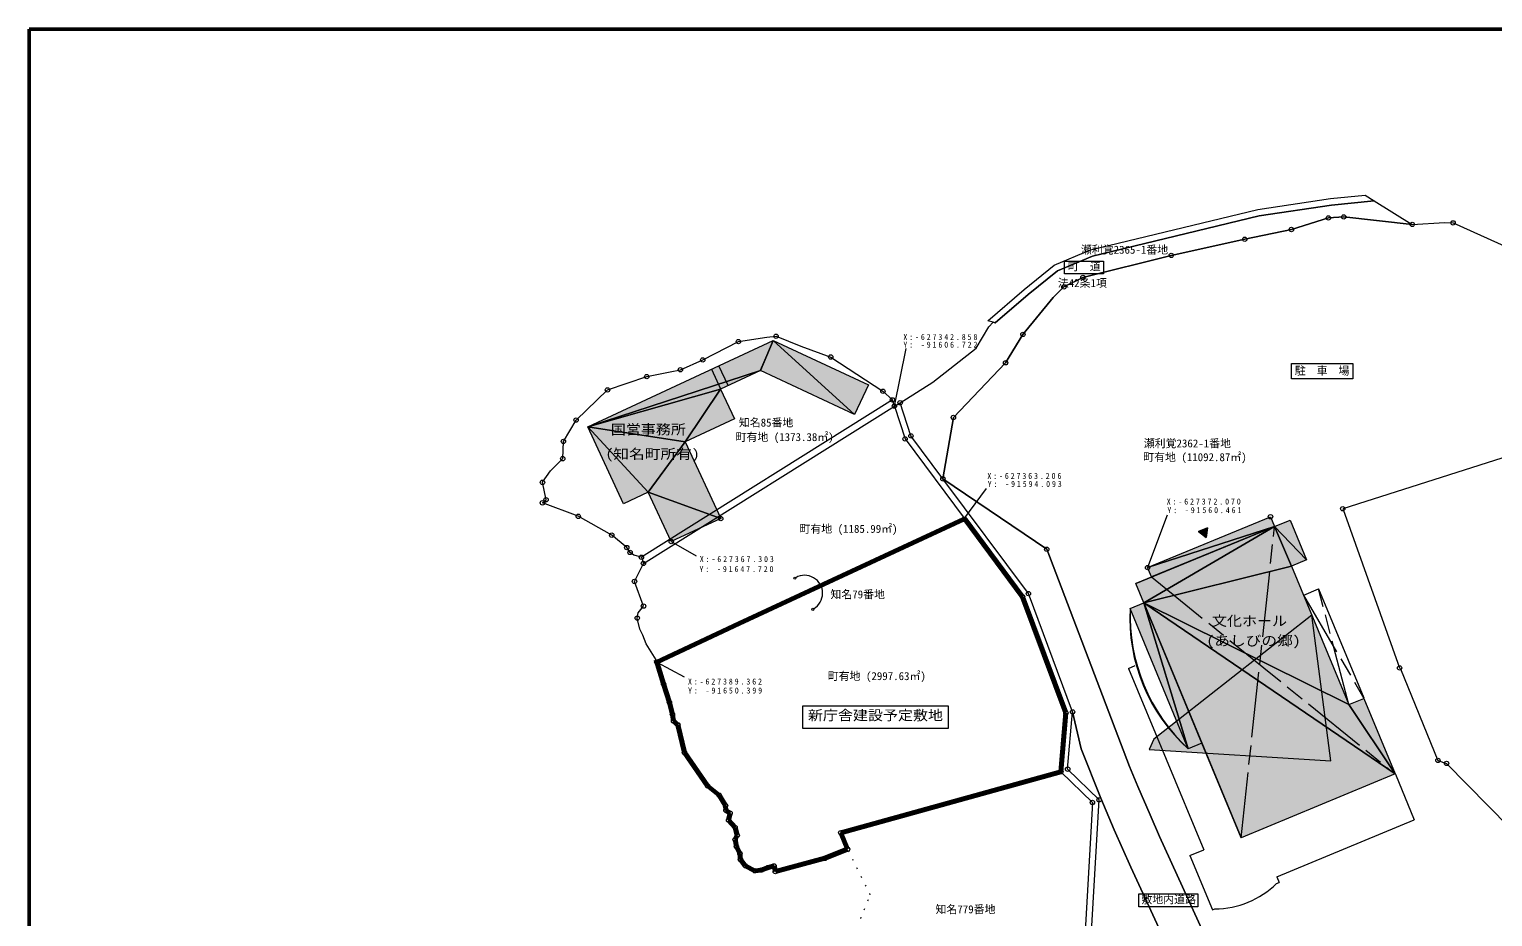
# Model space of a CAD drawing. Units: millimetres, scale not verified, with parts at other scales. Extents: x 4821 to 407321, y 4530 to 283530.
# Drawn here: x 4821 to 272955, y 120959 to 283530 of the extents above; entities that cross this region are included whole.
import ezdxf
from ezdxf.enums import TextEntityAlignment as Align

# ---------------------------------------------------------------- set-up
doc = ezdxf.new("R2010")
doc.units = ezdxf.units.MM
doc.header["$LTSCALE"] = 1000
for name, pattern in [('CHAIN', [18.5, 12, -1.5, 3.5, -1.5]), ('CHAIN_DOUBLE_DASH', [23.5, 12, -1.5, 3.5, -1.5, 3.5, -1.5]), ('DOTTED', [1.75, 0.25, -1.5])]:
    doc.linetypes.add(name, pattern=pattern)
for name, color, linetype, lineweight in [('_0-0_', 4, 'Continuous', 18), ('_1-1_', 7, 'Continuous', 18), ('_1-2_', 7, 'Continuous', 18), ('_2-0_', 7, 'Continuous', 18), ('_3-0_', 7, 'Continuous', 18), ('_4-0_', 7, 'Continuous', 18), ('_5-0_', 7, 'Continuous', 18)]:
    doc.layers.add(name, color=color, linetype=linetype, lineweight=lineweight)
doc.styles.add('ＭＳ ゴシック', font='')
doc.styles.get('ＭＳ ゴシック').set_extended_font_data('MS Gothic')

msp = doc.modelspace()

# ---------------------------------------------------------------- hatches: boundary and pattern name
at = {"layer": '_2-0_'}
for points in [[(138766, 221004), (107146, 210672), (141132, 226520)], [(138766, 221004), (141132, 226520), (156043, 212947)], [(156043, 212947), (141132, 226520), (158579, 218385)], [(107146, 210672), (138766, 221004), (131494, 217613)], [(107146, 210672), (131494, 217613), (124967, 207948)], [(124967, 207948), (131494, 217613), (134030, 212175)], [(107146, 210672), (118228, 198738), (113696, 196625)], [(107146, 210672), (124967, 207948), (118228, 198738)], [(118228, 198738), (124967, 207948), (131517, 193901)], [(118228, 198738), (131517, 193901), (122454, 189675)]]:
    msp.add_hatch(color=256, dxfattribs=at).paths.add_polyline_path(points)
at = {"layer": '_3-0_'}
msp.add_hatch(color=256, dxfattribs=at).paths.add_polyline_path([(220678, 192205), (219037, 191525), (220446, 190444)])
at = {"layer": '_5-0_'}
for points in [[(232980, 192445), (209713, 184908), (232237, 194237)], [(238843, 186350), (232980, 192445), (235830, 193626)], [(232980, 192445), (209040, 178470), (207567, 182027)], [(232980, 192445), (207567, 182027), (210417, 183208)], [(236072, 185202), (209040, 178470), (232980, 192445)], [(232980, 192445), (210417, 183208), (209713, 184908)], [(236072, 185202), (232980, 192445), (238843, 186350)], [(209040, 178470), (236072, 185202), (246590, 159809)], [(209040, 178470), (217161, 151743), (206523, 177427)], [(209040, 178470), (255088, 147131), (226850, 135435)], [(209040, 178470), (226850, 135435), (219665, 152780)], [(209040, 178470), (219665, 152780), (217161, 151743)], [(209040, 178470), (246590, 159809), (255088, 147131)], [(239811, 176171), (210861, 153500), (210000, 151604), (243312, 149500)], [(255088, 147131), (246590, 159809), (249360, 160959)]]:
    msp.add_hatch(color=256, dxfattribs=at).paths.add_polyline_path(points)

# ---------------------------------------------------------------- linework, layer by layer
at = {"layer": '_0-0_', "color": 5, "lineweight": 50}
for p, q in [((4821, 283530), (407321, 283530)), ((4821, 4530), (4821, 283530))]:
    msp.add_line(p, q, dxfattribs=at)
at = {"layer": '_1-1_'}
for p, q in [((229904, 250505), (243244, 252505)), ((243244, 252505), (249584, 253135)), ((243392, 251314), (251256, 252096)), ((251256, 252096), (243392, 251314)), ((249584, 253135), (251256, 252096)), ((251256, 252096), (258203, 247778)), ((199264, 243105), (229904, 250505)), ((230134, 249326), (243392, 251314)), ((243392, 251314), (230134, 249326)), ((199637, 241960), (230134, 249326)), ((230134, 249326), (199637, 241960)), ((227523, 245069), (236076, 246848)), ((236076, 246848), (227523, 245069)), ((236076, 246848), (242840, 248978)), ((242840, 248978), (236076, 246848)), ((242840, 248978), (245658, 249154)), ((245658, 249154), (242840, 248978)), ((245658, 249154), (258203, 247778)), ((258203, 247778), (245658, 249154)), ((258203, 247778), (264128, 248122)), ((264128, 248122), (265689, 248068)), ((265689, 248068), (280650, 241349)), ((214053, 242110), (227523, 245069)), ((227523, 245069), (214053, 242110)), ((192574, 240335), (199264, 243105)), ((193195, 239294), (199637, 241960)), ((199637, 241960), (193195, 239294)), ((197878, 238065), (214053, 242110)), ((214053, 242110), (197878, 238065)), ((187084, 235865), (192574, 240335)), ((187854, 234944), (193195, 239294)), ((193195, 239294), (187854, 234944)), ((192405, 234381), (194380, 236337)), ((194380, 236337), (192405, 234381)), ((194380, 236337), (197878, 238065)), ((197878, 238065), (194380, 236337)), ((180424, 230145), (187084, 235865)), ((181816, 229759), (187854, 234944)), ((187854, 234944), (181816, 229759)), ((186875, 227636), (192405, 234381)), ((192405, 234381), (186875, 227636)), ((178326, 225135), (180611, 228991)), ((181434, 229865), (180424, 230145)), ((180611, 228991), (181434, 229865)), ((181434, 229865), (181816, 229759)), ((181816, 229759), (181434, 229865)), ((128214, 222947), (134747, 226308)), ((134747, 226308), (139987, 227154)), ((139987, 227154), (141655, 227300)), ((141655, 227300), (146182, 225455)), ((146182, 225455), (151662, 223494)), ((183700, 222429), (186875, 227636)), ((186875, 227636), (183700, 222429)), ((124125, 221166), (128214, 222947)), ((151662, 223494), (161219, 217223)), ((170352, 218856), (178326, 225135)), ((110762, 217461), (117958, 219895)), ((117958, 219895), (122220, 220806)), ((122220, 220806), (124125, 221166)), ((174141, 212413), (183700, 222429)), ((183700, 222429), (174141, 212413)), ((105010, 211942), (110762, 217461)), ((161219, 217223), (162958, 215641)), ((164388, 215121), (170352, 218856)), ((162958, 215641), (116986, 186799)), ((166362, 209041), (164388, 215121)), ((102687, 208029), (105010, 211942)), ((117333, 185677), (163329, 214500)), ((163329, 214500), (165282, 208482)), ((172225, 201171), (174141, 212413)), ((174141, 212413), (172225, 201171)), ((288688, 209436), (245479, 195706)), ((102565, 204872), (102687, 208029)), ((165282, 208482), (176106, 193953)), ((172225, 201171), (166362, 209041)), ((100331, 202632), (102565, 204872)), ((98853, 200536), (100331, 202632)), ((187887, 180149), (172225, 201171)), ((172225, 201171), (191232, 188271)), ((191232, 188271), (172225, 201171)), ((99507, 197356), (98853, 200536)), ((98852, 196777), (99507, 197356)), ((105406, 194307), (98852, 196777)), ((111533, 190859), (105406, 194307)), ((245479, 195706), (245535, 195529)), ((245535, 195529), (255885, 166537)), ((114280, 188589), (111533, 190859)), ((114903, 187686), (114280, 188589)), ((191232, 188271), (206405, 148494)), ((206405, 148494), (191232, 188271)), ((115570, 187190), (114903, 187686)), ((116986, 186799), (115570, 187190)), ((115711, 182396), (117333, 185677)), ((117362, 177853), (115711, 182396)), ((195973, 158467), (187887, 180149)), ((116397, 176640), (117362, 177853)), ((116209, 175670), (116397, 176640)), ((116660, 173649), (116209, 175670)), ((117219, 172551), (116660, 173649)), ((117869, 170923), (117219, 172551)), ((119652, 167996), (117869, 170923)), ((255885, 166537), (256033, 166400)), ((256033, 166400), (262915, 149596)), ((195074, 147992), (195973, 158467)), ((197548, 151692), (195973, 158467)), ((195973, 158467), (197548, 151692)), ((201158, 142696), (197548, 151692)), ((197548, 151692), (201158, 142696)), ((153505, 136336), (193830, 147530)), ((193830, 147530), (199609, 141888)), ((200838, 142365), (195074, 147992)), ((206405, 148494), (207923, 144789)), ((207923, 144789), (206405, 148494)), ((262915, 149596), (264488, 149051)), ((264488, 149051), (275988, 137362)), ((198561, 102305), (200838, 142365)), ((203624, 136886), (201158, 142696)), ((201158, 142696), (203624, 136886)), ((207923, 144789), (210174, 139603)), ((210174, 139603), (207923, 144789)), ((199609, 141888), (197366, 102195)), ((210174, 139603), (211890, 135670)), ((211890, 135670), (210174, 139603)), ((206629, 130053), (203624, 136886)), ((203624, 136886), (206629, 130053)), ((154762, 133335), (153505, 136336)), ((211890, 135670), (231547, 92825)), ((231547, 92825), (211890, 135670)), ((211756, 118931), (206629, 130053)), ((206629, 130053), (211756, 118931))]:
    msp.add_line(p, q, dxfattribs=at)
at = {"layer": '_1-2_'}
for p, q in [((163329, 214500), (165458, 225052)), ((163329, 214500), (162958, 215641)), ((163329, 214500), (164388, 215121)), ((116986, 186799), (117333, 185677)), ((119775, 167616), (119652, 167996)), ((121034, 163607), (119775, 167616)), ((122101, 160221), (121034, 163607)), ((122658, 158018), (122101, 160221)), ((122867, 156780), (122658, 158018)), ((123676, 156104), (122867, 156780)), ((124852, 151050), (123676, 156104)), ((129065, 144967), (124852, 151050)), ((131249, 143199), (129065, 144967)), ((132407, 141305), (131249, 143199)), ((132463, 140432), (132407, 141305)), ((133228, 139930), (132463, 140432)), ((132958, 138628), (133228, 139930)), ((134131, 137318), (132958, 138628)), ((134546, 135872), (134131, 137318)), ((134144, 135079), (134546, 135872)), ((134383, 133799), (134144, 135079)), ((135015, 132547), (134383, 133799)), ((135112, 131435), (135015, 132547)), ((135999, 130290), (135112, 131435)), ((150588, 131656), (141516, 129221)), ((150588, 131656), (154762, 133335)), ((137741, 129394), (135999, 130290)), ((138898, 129494), (137741, 129394)), ((140189, 129971), (138898, 129494)), ((141284, 130270), (140189, 129971)), ((141516, 129221), (141284, 130270))]:
    msp.add_line(p, q, dxfattribs=at)
at = {"layer": '_2-0_'}
for p, q in [((194477, 241071), (201638, 241071)), ((194477, 238727), (194477, 241071)), ((201638, 238727), (194477, 238727)), ((201638, 241071), (201638, 238727)), ((146531, 159573), (173182, 159573)), ((146531, 155449), (146531, 159573)), ((173182, 159573), (173182, 155449)), ((173182, 155449), (146531, 155449)), ((208139, 125130), (218954, 125130)), ((208139, 122798), (208139, 125130)), ((218954, 125130), (218954, 122798)), ((218954, 122798), (208139, 122798))]:
    msp.add_line(p, q, dxfattribs=at)
at = {"layer": '_2-0_', "color": 1, "lineweight": 70}
for p, q in [((176081, 193772), (164974, 188629)), ((176160, 193879), (186822, 179569)), ((164974, 188629), (134904, 174704)), ((186822, 179569), (194754, 158301)), ((134904, 174704), (119775, 167616)), ((121034, 163607), (119652, 167996)), ((122101, 160221), (121034, 163607)), ((122658, 158018), (122101, 160221)), ((194754, 158301), (193830, 147530)), ((122867, 156780), (122658, 158018)), ((123676, 156104), (122867, 156780)), ((124852, 151050), (123676, 156104)), ((129065, 144967), (124852, 151050)), ((193830, 147530), (153505, 136336)), ((131249, 143199), (129065, 144967)), ((132407, 141305), (131249, 143199)), ((132463, 140432), (132407, 141305)), ((133228, 139930), (132463, 140432)), ((132958, 138628), (133228, 139930)), ((134131, 137318), (132958, 138628)), ((134546, 135872), (134131, 137318)), ((134144, 135079), (134546, 135872)), ((134383, 133799), (134144, 135079)), ((153505, 136336), (154762, 133335)), ((135015, 132547), (134383, 133799)), ((135112, 131435), (135015, 132547)), ((135999, 130290), (135112, 131435)), ((150588, 131656), (141516, 129221)), ((154762, 133335), (150588, 131656)), ((137741, 129394), (135999, 130290)), ((138898, 129494), (137741, 129394)), ((140189, 129971), (138898, 129494)), ((141284, 130270), (140189, 129971)), ((141516, 129221), (141284, 130270))]:
    msp.add_line(p, q, dxfattribs=at)
at = {"layer": '_2-0_', "lineweight": 9}
for points in [[(138766, 221004), (107146, 210672), (141132, 226520)], [(138766, 221004), (141132, 226520), (156043, 212947)], [(156043, 212947), (141132, 226520), (158579, 218385)], [(107146, 210672), (138766, 221004), (131494, 217613)], [(107146, 210672), (131494, 217613), (124967, 207948)], [(124967, 207948), (131494, 217613), (134030, 212175)], [(107146, 210672), (118228, 198738), (113696, 196625)], [(107146, 210672), (124967, 207948), (118228, 198738)], [(118228, 198738), (124967, 207948), (131517, 193901)], [(118228, 198738), (131517, 193901), (122454, 189675)]]:
    msp.add_lwpolyline(points, close=True, dxfattribs=at)
at = {"layer": '_2-0_'}
for centre, radius in [((242840, 248978), 400), ((245658, 249154), 400), ((236076, 246848), 400), ((258203, 247778), 400), ((265689, 248068), 400), ((227523, 245069), 400), ((214053, 242110), 400), ((194380, 236337), 400), ((197878, 238065), 400), ((186875, 227636), 400), ((134747, 226308), 400), ((141655, 227300), 400), ((128214, 222947), 400), ((151662, 223494), 400), ((183700, 222429), 400), ((117958, 219895), 400), ((124125, 221166), 400), ((110762, 217461), 400), ((161219, 217223), 400), ((162958, 215641), 400), ((163329, 214500), 400), ((164388, 215121), 400), ((105010, 211942), 400), ((174141, 212413), 400), ((166362, 209041), 400), ((102687, 208029), 400), ((165282, 208482), 400), ((102565, 204872), 400), ((172225, 201171), 400), ((98853, 200536), 400), ((98852, 196777), 400), ((99507, 197356), 400), ((245479, 195706), 400), ((105406, 194307), 400), ((111533, 190859), 400), ((114280, 188589), 400), ((114903, 187686), 400), ((191232, 188271), 400), ((116986, 186799), 400), ((117333, 185677), 400), ((115711, 182396), 400), ((145076, 182980), 200), ((186822, 179569), 400), ((187887, 180149), 400), ((117362, 177853), 400), ((148385, 177266), 200), ((116209, 175670), 400), ((255885, 166537), 400), ((121034, 163607), 400), ((122101, 160221), 400), ((122658, 158018), 400), ((194754, 158301), 400), ((195973, 158467), 400), ((122867, 156780), 400), ((123676, 156104), 400), ((124852, 151050), 400), ((193830, 147530), 400), ((195074, 147992), 400), ((262915, 149596), 400), ((264488, 149051), 400), ((129065, 144967), 400), ((131249, 143199), 400), ((199609, 141888), 400), ((200838, 142365), 400), ((132407, 141305), 400), ((132463, 140432), 400), ((133228, 139930), 400), ((132958, 138628), 400), ((134131, 137318), 400), ((134144, 135079), 400), ((134383, 133799), 400), ((134546, 135872), 400), ((153505, 136336), 400), ((135015, 132547), 400), ((135112, 131435), 400), ((150588, 131656), 400), ((154762, 133335), 400), ((135999, 130290), 400), ((137741, 129394), 400), ((138898, 129494), 400), ((140189, 129971), 400), ((141284, 130270), 400), ((141516, 129221), 400)]:
    msp.add_circle(centre, radius, dxfattribs=at)
msp.add_arc((146886, 180210), 3292, 299.93151, 119.93151, dxfattribs=at)
at = {"layer": '_3-0_'}
for p, q in [((236099, 222281), (247296, 222281)), ((236099, 219491), (236099, 222281)), ((247296, 222281), (247296, 219491)), ((247296, 219491), (236099, 219491)), ((176081, 193772), (180228, 199412)), ((213292, 194546), (209713, 184908)), ((219037, 191525), (220678, 192205)), ((220446, 190444), (219037, 191525)), ((220678, 192205), (220446, 190444)), ((122454, 189675), (126992, 187043)), ((207567, 182027), (210417, 183208)), ((238353, 179891), (241055, 181010)), ((241055, 181010), (249317, 161064)), ((119775, 167616), (124806, 164886)), ((206225, 166453), (207460, 166964)), ((206225, 166453), (220001, 133193)), ((246590, 159809), (249361, 160957)), ((219665, 152780), (217161, 151743)), ((226850, 135435), (219665, 152780)), ((255121, 147053), (258577, 138710)), ((233378, 128273), (258577, 138710)), ((226850, 135435), (226546, 136169)), ((217484, 132150), (220001, 133193)), ((217484, 132150), (221607, 122196)), ((233341, 127056), (233802, 127247)), ((233378, 128273), (233802, 127247)), ((221607, 122196), (222069, 122387))]:
    msp.add_line(p, q, dxfattribs=at)
at = {"layer": '_3-0_', "color": 4, "linetype": 'CHAIN_DOUBLE_DASH', "lineweight": 9}
for p, q in [((238284, 179862), (249360, 160959)), ((246590, 159809), (241055, 181010))]:
    msp.add_line(p, q, dxfattribs=at)
at = {"layer": '_3-0_', "lineweight": 9}
msp.add_lwpolyline([(220678, 192205), (219037, 191525), (220446, 190444)], close=True, dxfattribs=at)
at = {"layer": '_3-0_'}
for centre in [(176081, 193772), (232237, 194237), (209713, 184908), (119775, 167616)]:
    msp.add_circle(centre, 400, dxfattribs=at)
msp.add_arc((222025, 138433), 16046, 270.15736, 314.84264, dxfattribs=at)
at = {"layer": '_4-0_'}
for p, q in [((107146, 210672), (141132, 226520)), ((141132, 226520), (138758, 221000)), ((141132, 226520), (158579, 218385)), ((129803, 221238), (131482, 217638)), ((132853, 218246), (131163, 221872)), ((138766, 221004), (131494, 217613)), ((156043, 212947), (138766, 221004)), ((131494, 217613), (134030, 212175)), ((158579, 218385), (156043, 212947)), ((134030, 212175), (124967, 207948)), ((113696, 196625), (107146, 210672)), ((124967, 207948), (131517, 193901)), ((118228, 198738), (113696, 196625)), ((122454, 189675), (118228, 198738)), ((131517, 193901), (122454, 189675))]:
    msp.add_line(p, q, dxfattribs=at)
for centre in [(131517, 193901), (122454, 189675)]:
    msp.add_circle(centre, 400, dxfattribs=at)
at = {"layer": '_5-0_'}
for p, q in [((209713, 184908), (232237, 194237)), ((209713, 184908), (232237, 194237)), ((232237, 194237), (232980, 192445)), ((232237, 194237), (232980, 192445)), ((232980, 192445), (235830, 193626)), ((232980, 192445), (235830, 193626)), ((235830, 193626), (238843, 186350)), ((235830, 193626), (238843, 186350)), ((238843, 186350), (236072, 185202)), ((238843, 186350), (236072, 185202)), ((236072, 185202), (246590, 159809)), ((236072, 185202), (246590, 159809)), ((207567, 182027), (210417, 183208)), ((207567, 182027), (210417, 183208)), ((210417, 183208), (209713, 184908)), ((210417, 183208), (209713, 184908)), ((209040, 178470), (207567, 182027)), ((209040, 178470), (207567, 182027)), ((206523, 177427), (209040, 178470)), ((206523, 177427), (209040, 178470)), ((246590, 159809), (249360, 160959)), ((249360, 160959), (255088, 147131)), ((249361, 160957), (255088, 147131)), ((219665, 152780), (217161, 151743)), ((226850, 135435), (219665, 152780)), ((255088, 147131), (226850, 135435)), ((255088, 147131), (226850, 135435))]:
    msp.add_line(p, q, dxfattribs=at)
at = {"layer": '_5-0_', "color": 4, "linetype": 'CHAIN', "lineweight": 9}
for p, q in [((226850, 135435), (232980, 192445)), ((210417, 183208), (255121, 147053))]:
    msp.add_line(p, q, dxfattribs=at)
at = {"layer": '_5-0_', "linetype": 'DOTTED'}
for p, q in [((158912, 124970), (154762, 133335)), ((156493, 118999), (158912, 124970))]:
    msp.add_line(p, q, dxfattribs=at)
at = {"layer": '_5-0_', "lineweight": 9}
for points in [[(232980, 192445), (209713, 184908), (232237, 194237)], [(238843, 186350), (232980, 192445), (235830, 193626)], [(232980, 192445), (209040, 178470), (207567, 182027)], [(232980, 192445), (207567, 182027), (210417, 183208)], [(236072, 185202), (209040, 178470), (232980, 192445)], [(232980, 192445), (210417, 183208), (209713, 184908)], [(236072, 185202), (232980, 192445), (238843, 186350)], [(209040, 178470), (236072, 185202), (246590, 159809)], [(209040, 178470), (217161, 151743), (206523, 177427)], [(209040, 178470), (255088, 147131), (226850, 135435)], [(209040, 178470), (226850, 135435), (219665, 152780)], [(209040, 178470), (219665, 152780), (217161, 151743)], [(209040, 178470), (246590, 159809), (255088, 147131)], [(239811, 176171), (210861, 153500), (210000, 151604), (243312, 149500)], [(255088, 147131), (246590, 159809), (249360, 160959)]]:
    msp.add_lwpolyline(points, close=True, dxfattribs=at)
at = {"layer": '_5-0_'}
for centre, radius, start, end in [((238472, 175616), 32001, 176.75509, 228.24491), ((239811, 176171), 33312, 177.83815, 227.16185)]:
    msp.add_arc(centre, radius, start, end, dxfattribs=at)

# ---------------------------------------------------------------- texts
at = {"layer": '_2-0_', "color": 4, "style": 'ＭＳ ゴシック'}
for s, p in [('瀬利覚2365-1番地', (197497, 241972)), ('町\u3000道', (195128, 238922)), ('知名85番地', (134827, 210306)), ('町有地 (1373.38㎡)', (134238, 207655)), ('瀬利覚2362-1番地', (209018, 206495)), ('町有地 (11092.87㎡)', (208911, 203973)), ('町有地 (1185.99㎡)', (145935, 190845)), ('知名79番地', (151605, 178832)), ('町有地 (2997.63㎡)', (151123, 163870)), ('敷地内道路', (208584, 122961)), ('知名779番地', (170859, 121148))]:
    msp.add_text(s, height=1466, dxfattribs=at).set_placement(p, align=Align.BOTTOM_LEFT)
at = {"layer": '_2-0_', "style": 'ＭＳ ゴシック'}
for s, width, p in [('国営事務所', 1.1, (111367, 208761)), ('(知名町所有)', 1.15, (110400, 204268)), ('文化ホール', 1.1, (221516, 173688)), ('(あしびの郷)', 1.15, (220506, 170051)), ('新庁舎建設予定敷地', 1.1, (147483, 156401))]:
    msp.add_text(s, height=1833, dxfattribs=dict(at, width=width)).set_placement(p, align=Align.BOTTOM_LEFT)
at = {"layer": '_3-0_', "color": 4, "style": 'ＭＳ ゴシック'}
msp.add_text('駐\u3000車\u3000場', height=1466, dxfattribs=at).set_placement((236698, 219798), align=Align.BOTTOM_LEFT)
at = {"layer": '_3-0_', "char_height": 1100, "attachment_point": 7, "style": 'ＭＳ ゴシック'}
for s, insert in [('\\T1.49;\\W0.8;Y:\\~-91606.722', (164973, 225187)), ('\\T1.49;\\W0.8;X:-627342.858', (164973, 226588)), ('\\T1.49;\\W0.8;X:-627363.206', (180361, 201143)), ('\\T1.49;\\W0.8;Y:\\~-91594.093', (180428, 199678)), ('\\T1.49;\\W0.8;X:-627372.070', (213225, 196455)), ('\\T1.49;\\W0.8;Y:\\~-91560.461', (213349, 194876)), ('\\T1.49;\\W0.8;Y:\\~-91647.720', (127618, 184082)), ('\\T1.49;\\W0.8;X:-627367.303\\~\\~', (127675, 185904)), ('\\T1.49;\\W0.8;X:-627389.362', (125510, 163479)), ('\\T1.49;\\W0.8;Y:\\~-91650.399', (125526, 161833))]:
    msp.add_mtext(s, dxfattribs=dict(at, insert=insert))
at = {"layer": '_5-0_', "color": 4, "style": 'ＭＳ ゴシック'}
msp.add_text('法42条1項', height=1466, dxfattribs=at).set_placement((193265, 235873), align=Align.BOTTOM_LEFT)

doc.saveas('drawing.dxf')
